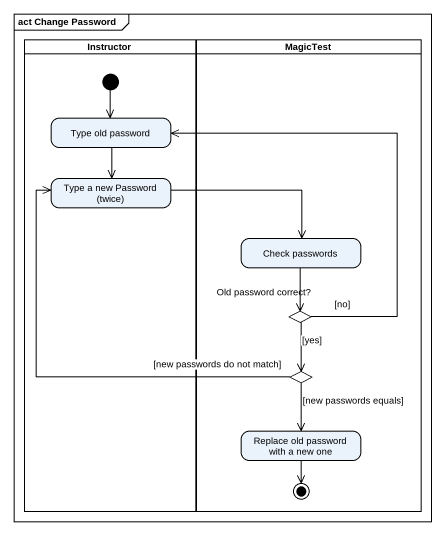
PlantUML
@startuml
mainframe act Change Password
hide empty description
state Instructor <<partition>> {
  state "Type old password" as Type_old_password
  state "Type a new Password (twice)" as Type_a_new_Password_twice
  [*] --> Type_old_password
}
state MagicTest <<partition>> {
  state "Check passwords" as Check_passwords
  state "Old password correct?" as Old_password_correct <<choice>>
  state choice1 <<choice>>
  state "Replace old password with a new one" as Replace_old_password_with_a
  Replace_old_password_with_a --> [*]
}
Type_old_password --> Type_a_new_Password_twice
Type_a_new_Password_twice -right-> Check_passwords
Check_passwords --> Old_password_correct
Old_password_correct -up-> Type_old_password : [no]
Old_password_correct --> choice1 : [yes]
choice1 -up-> Type_a_new_Password_twice : [new passwords do not match]
choice1 --> Replace_old_password_with_a : [new passwords equals]
@enduml
